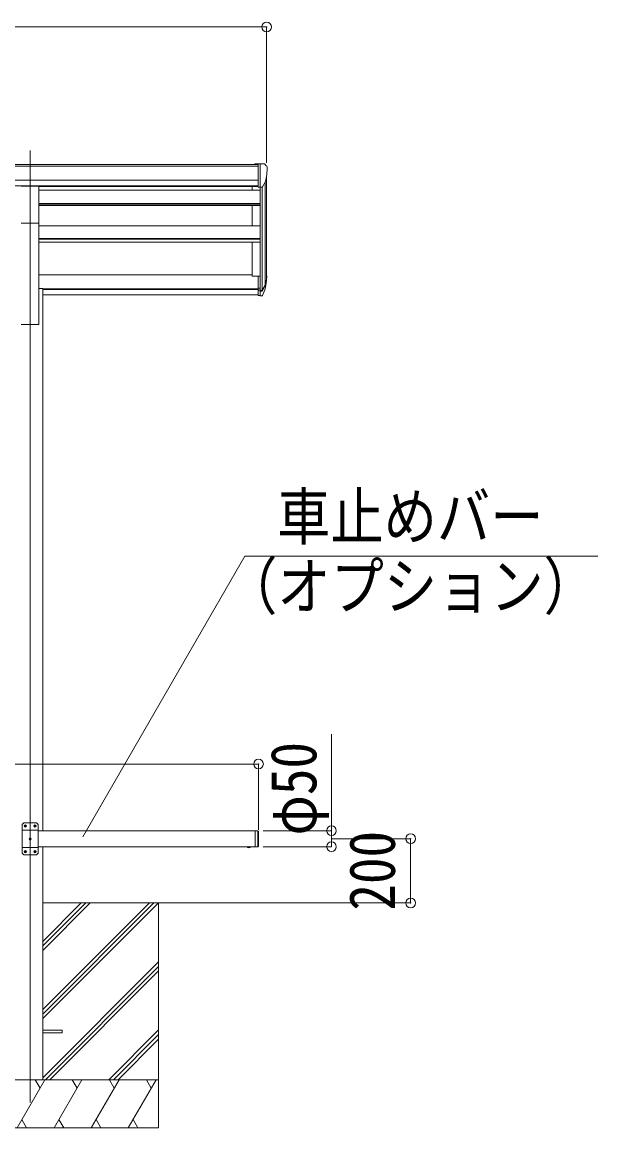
# Model space of a CAD drawing. Units: millimetres at full size, sheet at 1:30; details may follow other scales. Extents: x -8385 to 8479, y -5853 to 5787.
# Drawn here: x 2700 to 4492, y -3393 to 49 of the extents above; entities that cross this region are included whole.
import ezdxf
from ezdxf.enums import TextEntityAlignment as Align

# ---------------------------------------------------------------- set-up
doc = ezdxf.new("R2010")
doc.units = ezdxf.units.MM
doc.header["$LTSCALE"] = 30
doc.header["$PDMODE"] = 32
doc.header["$PDSIZE"] = 30
for name, color, linetype, lineweight in [('0-0_0', 7, 'Continuous', 9), ('0-1_本体', 4, 'Continuous', 9), ('0-2_部品', 7, 'Continuous', 9), ('0-4_TABLE1', 3, 'Continuous', 9), ('0-5_DIM1', 3, 'Continuous', 9), ('0-8_PARTS2', 2, 'Continuous', 9), ('0-A_寸法', 6, 'Continuous', 9)]:
    doc.layers.add(name, color=color, linetype=linetype, lineweight=lineweight)
doc.styles.add('ＭＳ ゴシック', font='')
doc.styles.get('ＭＳ ゴシック').set_extended_font_data('MS Gothic')

msp = doc.modelspace()

# ---------------------------------------------------------------- linework, layer by layer
at = {"layer": '0-0_0'}
for p, q in [((2764.12, -3052.69), (3123.98, -2692.83)), ((2764.12, -3024.41), (3095.7, -2692.83)), ((2764.12, -3038.55), (3109.84, -2692.83)), ((2764.12, -2840.56), (2911.85, -2692.83)), ((2764.12, -2826.42), (2897.71, -2692.83)), ((2764.12, -2812.28), (2883.57, -2692.83)), ((2764.12, -2692.83), (3662.62, -2692.83)), ((3124.72, -2692.83), (3124.72, -3392.83)), ((2764.12, -3236.54), (3124.72, -2875.94)), ((2771.97, -3242.83), (3124.72, -2890.08)), ((2786.11, -3242.83), (3124.72, -2904.22)), ((2969.96, -3242.83), (3124.72, -3088.07)), ((2984.1, -3242.83), (3124.72, -3102.21)), ((2998.25, -3242.83), (3124.72, -3116.36)), ((3124.72, -3242.83), (2324.72, -3242.83)), ((2683.83, -3392.83), (2770.44, -3242.83)), ((2755.44, -3268.81), (2740.43, -3242.83)), ((2799.3, -3392.83), (2885.91, -3242.83)), ((2870.91, -3268.81), (2855.91, -3242.83)), ((2914.77, -3392.83), (3001.38, -3242.83)), ((2971.38, -3242.83), (2986.38, -3268.81)), ((3030.24, -3392.83), (3116.85, -3242.83)), ((3086.85, -3242.83), (3101.85, -3268.81)), ((2698.83, -3366.85), (2713.83, -3392.83)), ((2814.3, -3366.85), (2829.3, -3392.83)), ((2929.77, -3366.85), (2944.77, -3392.83)), ((3045.24, -3366.85), (3060.24, -3392.83)), ((2324.72, -3392.83), (3124.72, -3392.83))]:
    msp.add_line(p, q, dxfattribs=at)
at = {"layer": '0-1_本体'}
for p, q in [((583.12, -394.18), (3434.12, -394.18)), ((583.12, -399.53), (3434.12, -399.53)), ((583.12, -443.06), (3434.12, -443.06)), ((3460.62, -743.7), (3460.62, -430.93)), ((583.12, -460.73), (3434.12, -460.73)), ((2752.12, -463.1), (3434.12, -463.1)), ((2752.12, -474.36), (3440.62, -474.36)), ((3415.62, -474.36), (3415.62, -463.1)), ((3440.62, -465.56), (3440.62, -741.53)), ((3446.62, -465.09), (3446.62, -785.97)), ((3456.33, -449.73), (3456.33, -767.97)), ((2752.12, -516.29), (3440.62, -516.29)), ((2752.12, -517.78), (3440.62, -517.78)), ((2752.12, -521.98), (3440.62, -521.98)), ((3415.62, -585.72), (3415.62, -521.98)), ((2752.12, -892.94), (2752.12, -576.15)), ((2752.13, -585.72), (3440.62, -585.72)), ((2752.12, -625.16), (3440.62, -625.16)), ((2752.12, -626.63), (3440.62, -626.63)), ((2752.12, -635.89), (3440.62, -635.89)), ((3415.62, -742.36), (3415.62, -635.89)), ((2752.12, -737.56), (3415.62, -737.56)), ((3434.12, -742.36), (3415.62, -742.36)), ((2752.12, -780.37), (2764.12, -780.37)), ((2764.12, -780.37), (2764.12, -2467.83)), ((2764.12, -781.65), (3434.12, -781.65)), ((2764.12, -783.05), (3434.12, -783.05)), ((2764.12, -800.42), (3434.12, -800.42)), ((2697.12, -892.94), (2752.12, -892.94)), ((2764.12, -2517.83), (2764.12, -3242.83))]:
    msp.add_line(p, q, dxfattribs=at)
at = {"layer": '0-2_部品'}
for p, q in [((3434.12, -392.58), (3424.12, -392.67)), ((3424.12, -394.18), (3424.12, -392.67)), ((3434.12, -464.56), (3434.12, -392.58)), ((3452.62, -392.58), (3434.12, -392.58)), ((3440.62, -465.56), (3440.62, -392.58)), ((3452.62, -392.58), (3454.95, -392.72)), ((3455.71, -393.15), (3459.77, -398.95)), ((3462.62, -401.95), (3462.62, -402.58)), ((2697.12, -462.42), (2752.12, -462.42)), ((2752.12, -576.58), (2752.12, -462.42)), ((3434.12, -464.56), (3440.62, -464.56)), ((3440.62, -465.56), (3445.83, -465.24)), ((3448.24, -463.75), (3457.52, -447.68)), ((2697.12, -576.58), (2752.12, -576.58)), ((3434.12, -741.53), (3434.12, -802.59)), ((3434.12, -741.53), (3440.62, -741.53)), ((3440.62, -741.53), (3440.62, -803.41)), ((3434.12, -779.84), (3440.62, -779.84)), ((3434.12, -785.24), (3440.62, -785.24)), ((3440.62, -786.24), (3445.75, -786.24)), ((3440.62, -788.24), (3445.46, -788.24)), ((3447.05, -785.49), (3456.8, -767.08)), ((3458.22, -767.57), (3448.06, -786.74)), ((3455.64, -784.43), (3448.06, -801.91)), ((3434.12, -802.59), (3440.62, -802.59)), ((3440.62, -803.41), (3445.46, -803.41))]:
    msp.add_line(p, q, dxfattribs=at)
at = {"layer": '0-2_部品', "color": 4}
for p, q in [((2764.12, -3088.33), (2824.72, -3088.33)), ((2824.72, -3088.33), (2824.72, -3097.33)), ((2764.12, -3097.33), (2824.72, -3097.33))]:
    msp.add_line(p, q, dxfattribs=at)
at = {"layer": '0-2_部品'}
for centre, radius, start, end in [((3454.89, -393.72), 1, 35, 86.5), ((3260.62, -402.58), 202, 347.09739, 0), ((3459.62, -401.95), 3, 0, 87), ((3445.64, -462.25), 3, 273.5, 330), ((3327.4, -748.35), 133.22, 344.28698, 356.72013), ((3372.67, -741.12), 88.05, 342.78929, 2.77608), ((3371.96, -745.4), 89.07, 345.58812, 5.50424), ((3445.46, -785.24), 3, 270, 330), ((3445.75, -784.74), 1.5, 270, 330), ((3445.46, -800.41), 3, 270, 330)]:
    msp.add_arc(centre, radius, start, end, dxfattribs=at)
at = {"layer": '0-4_TABLE1'}
for p, q in [((2749.62, -2467.83), (3425.62, -2467.83)), ((2749.62, -2517.83), (3425.62, -2517.83))]:
    msp.add_line(p, q, dxfattribs=at)
at = {"layer": '0-5_DIM1'}
for p, q in [((2704.72, -2443.35), (2699.72, -2448.35)), ((2744.72, -2443.35), (2704.72, -2443.35)), ((2744.72, -2443.35), (2749.72, -2448.35)), ((2699.72, -2448.35), (2699.72, -2538.35)), ((2749.72, -2466.05), (2699.72, -2466.05)), ((2708.46, -2452.93), (2707.62, -2452.93)), ((2710.98, -2453.77), (2711.82, -2453.77)), ((2738.46, -2452.93), (2737.62, -2452.93)), ((2740.98, -2453.77), (2741.82, -2453.77)), ((2749.72, -2538.35), (2749.72, -2448.35)), ((3425.62, -2467.83), (3425.62, -2517.83)), ((3425.62, -2467.83), (3433.62, -2467.83)), ((3433.62, -2467.83), (3433.62, -2517.83)), ((3435.62, -2469.83), (3433.62, -2467.83)), ((3435.62, -2469.83), (3435.62, -2515.83)), ((2723.46, -2492.93), (2722.62, -2492.93)), ((2725.98, -2493.77), (2726.82, -2493.77)), ((2749.72, -2520.65), (2699.72, -2520.65)), ((2704.72, -2543.35), (2699.72, -2538.35)), ((2704.72, -2543.35), (2744.72, -2543.35)), ((2708.46, -2532.93), (2707.62, -2532.93)), ((2710.98, -2533.77), (2711.82, -2533.77)), ((2738.46, -2532.93), (2737.62, -2532.93)), ((2740.98, -2533.77), (2741.82, -2533.77)), ((2744.72, -2543.35), (2749.72, -2538.35)), ((3399.72, -2517.83), (3411.52, -2517.83)), ((3399.72, -2517.83), (3399.72, -2518.34)), ((3399.72, -2518.34), (3411.52, -2518.34)), ((3403.12, -2517.83), (3408.12, -2517.83)), ((3411.52, -2517.83), (3411.52, -2518.34)), ((3425.62, -2517.83), (3433.62, -2517.83)), ((3435.62, -2515.83), (3433.62, -2517.83))]:
    msp.add_line(p, q, dxfattribs=at)
for points in [[(2707.62, -2452.93), (2707.62, -2453.77), (2708.46, -2453.77)], [(2710.14, -2452.09), (2710.14, -2451.25), (2709.3, -2451.25), (2709.3, -2452.09)], [(2709.3, -2454.61), (2709.3, -2455.45), (2710.14, -2455.45), (2710.14, -2454.61)], [(2711.82, -2453.77), (2711.82, -2452.93), (2710.98, -2452.93)], [(2737.62, -2452.93), (2737.62, -2453.77), (2738.46, -2453.77)], [(2740.14, -2452.09), (2740.14, -2451.25), (2739.3, -2451.25), (2739.3, -2452.09)], [(2739.3, -2454.61), (2739.3, -2455.45), (2740.14, -2455.45), (2740.14, -2454.61)], [(2741.82, -2453.77), (2741.82, -2452.93), (2740.98, -2452.93)], [(2722.62, -2492.93), (2722.62, -2493.77), (2723.46, -2493.77)], [(2725.14, -2492.09), (2725.14, -2491.25), (2724.3, -2491.25), (2724.3, -2492.09)], [(2724.3, -2494.61), (2724.3, -2495.45), (2725.14, -2495.45), (2725.14, -2494.61)], [(2726.82, -2493.77), (2726.82, -2492.93), (2725.98, -2492.93)], [(2707.62, -2532.93), (2707.62, -2533.77), (2708.46, -2533.77)], [(2710.14, -2532.09), (2710.14, -2531.25), (2709.3, -2531.25), (2709.3, -2532.09)], [(2709.3, -2534.61), (2709.3, -2535.45), (2710.14, -2535.45), (2710.14, -2534.61)], [(2711.82, -2533.77), (2711.82, -2532.93), (2710.98, -2532.93)], [(2737.62, -2532.93), (2737.62, -2533.77), (2738.46, -2533.77)], [(2740.14, -2532.09), (2740.14, -2531.25), (2739.3, -2531.25), (2739.3, -2532.09)], [(2739.3, -2534.61), (2739.3, -2535.45), (2740.14, -2535.45), (2740.14, -2534.61)], [(2741.82, -2533.77), (2741.82, -2532.93), (2740.98, -2532.93)], [(3403.17, -2520.54), (3404.47, -2517.88), (3405.62, -2517.27)], [(3408.07, -2520.54), (3406.77, -2517.88), (3405.62, -2517.27)]]:
    msp.add_lwpolyline(points, dxfattribs=at)
for centre in [(2709.72, -2453.35), (2739.72, -2453.35), (2724.72, -2493.35), (2709.72, -2533.35), (2739.72, -2533.35)]:
    msp.add_circle(centre, 3.5, dxfattribs=at)
for centre, radius, start, end in [((2708.46, -2452.09), 0.84, 270, 0), ((2708.46, -2454.61), 0.84, 0, 90), ((2710.98, -2452.09), 0.84, 180, 270), ((2710.98, -2454.61), 0.84, 90, 180), ((2738.46, -2452.09), 0.84, 270, 0), ((2738.46, -2454.61), 0.84, 0, 90), ((2740.98, -2452.09), 0.84, 180, 270), ((2740.98, -2454.61), 0.84, 90, 180), ((2723.46, -2492.09), 0.84, 270, 0), ((2723.46, -2494.61), 0.84, 0, 90), ((2725.98, -2492.09), 0.84, 180, 270), ((2725.98, -2494.61), 0.84, 90, 180), ((2708.46, -2532.09), 0.84, 270, 0), ((2708.46, -2534.61), 0.84, 0, 90), ((2710.98, -2532.09), 0.84, 180, 270), ((2710.98, -2534.61), 0.84, 90, 180), ((2738.46, -2532.09), 0.84, 270, 0), ((2738.46, -2534.61), 0.84, 0, 90), ((2740.98, -2532.09), 0.84, 180, 270), ((2740.98, -2534.61), 0.84, 90, 180), ((3405.62, -2512.91), 8.02, 222.61678, 317.38322)]:
    msp.add_arc(centre, radius, start, end, dxfattribs=at)
at = {"layer": '0-8_PARTS2'}
msp.add_line((2724.62, -350.66), (2724.62, -3314.12), dxfattribs=at)
at = {"layer": '0-A_寸法'}
for p, q in [((556.62, 33.63), (3460.62, 33.63)), ((3460.62, 33.63), (3460.62, -388.99)), ((2888.33, -2486.78), (3392.74, -1613.12)), ((3392.74, -1613.12), (4491.94, -1613.12)), ((3662.62, -2467.83), (3662.62, -2167.83)), ((581.62, -2260.52), (3435.62, -2260.52)), ((3435.62, -2260.52), (3435.62, -2465.14)), ((3662.62, -2467.83), (3449.93, -2467.83)), ((3662.62, -2517.83), (3662.62, -2467.83)), ((3909.08, -2492.83), (3662.62, -2492.83)), ((3909.08, -2692.83), (3909.08, -2492.83)), ((3662.62, -2517.83), (3449.93, -2517.83)), ((3909.08, -2692.83), (3662.62, -2692.83))]:
    msp.add_line(p, q, dxfattribs=at)
for p in [(3460.62, 33.63), (3435.62, -2260.52), (3662.62, -2467.83), (3909.08, -2492.83), (3662.62, -2517.83), (3909.08, -2692.83)]:
    msp.add_point(p, dxfattribs=at)

# ---------------------------------------------------------------- texts
at = {"layer": '0-A_寸法', "color": 7, "style": 'ＭＳ ゴシック', "width": 0.85}
for s, p in [('車止めバー', (3493.32, -1604.32)), ('（オプション）', (3328.32, -1821.18))]:
    msp.add_text(s, height=143, dxfattribs=at).set_placement(p, align=Align.BOTTOM_LEFT)
for s, p in [('φ50', (3658.62, -2482.83)), ('200', (3903.08, -2716.58))]:
    msp.add_text(s, height=143, rotation=90, dxfattribs=at).set_placement(p, align=Align.BOTTOM_LEFT)

doc.saveas('drawing.dxf')
